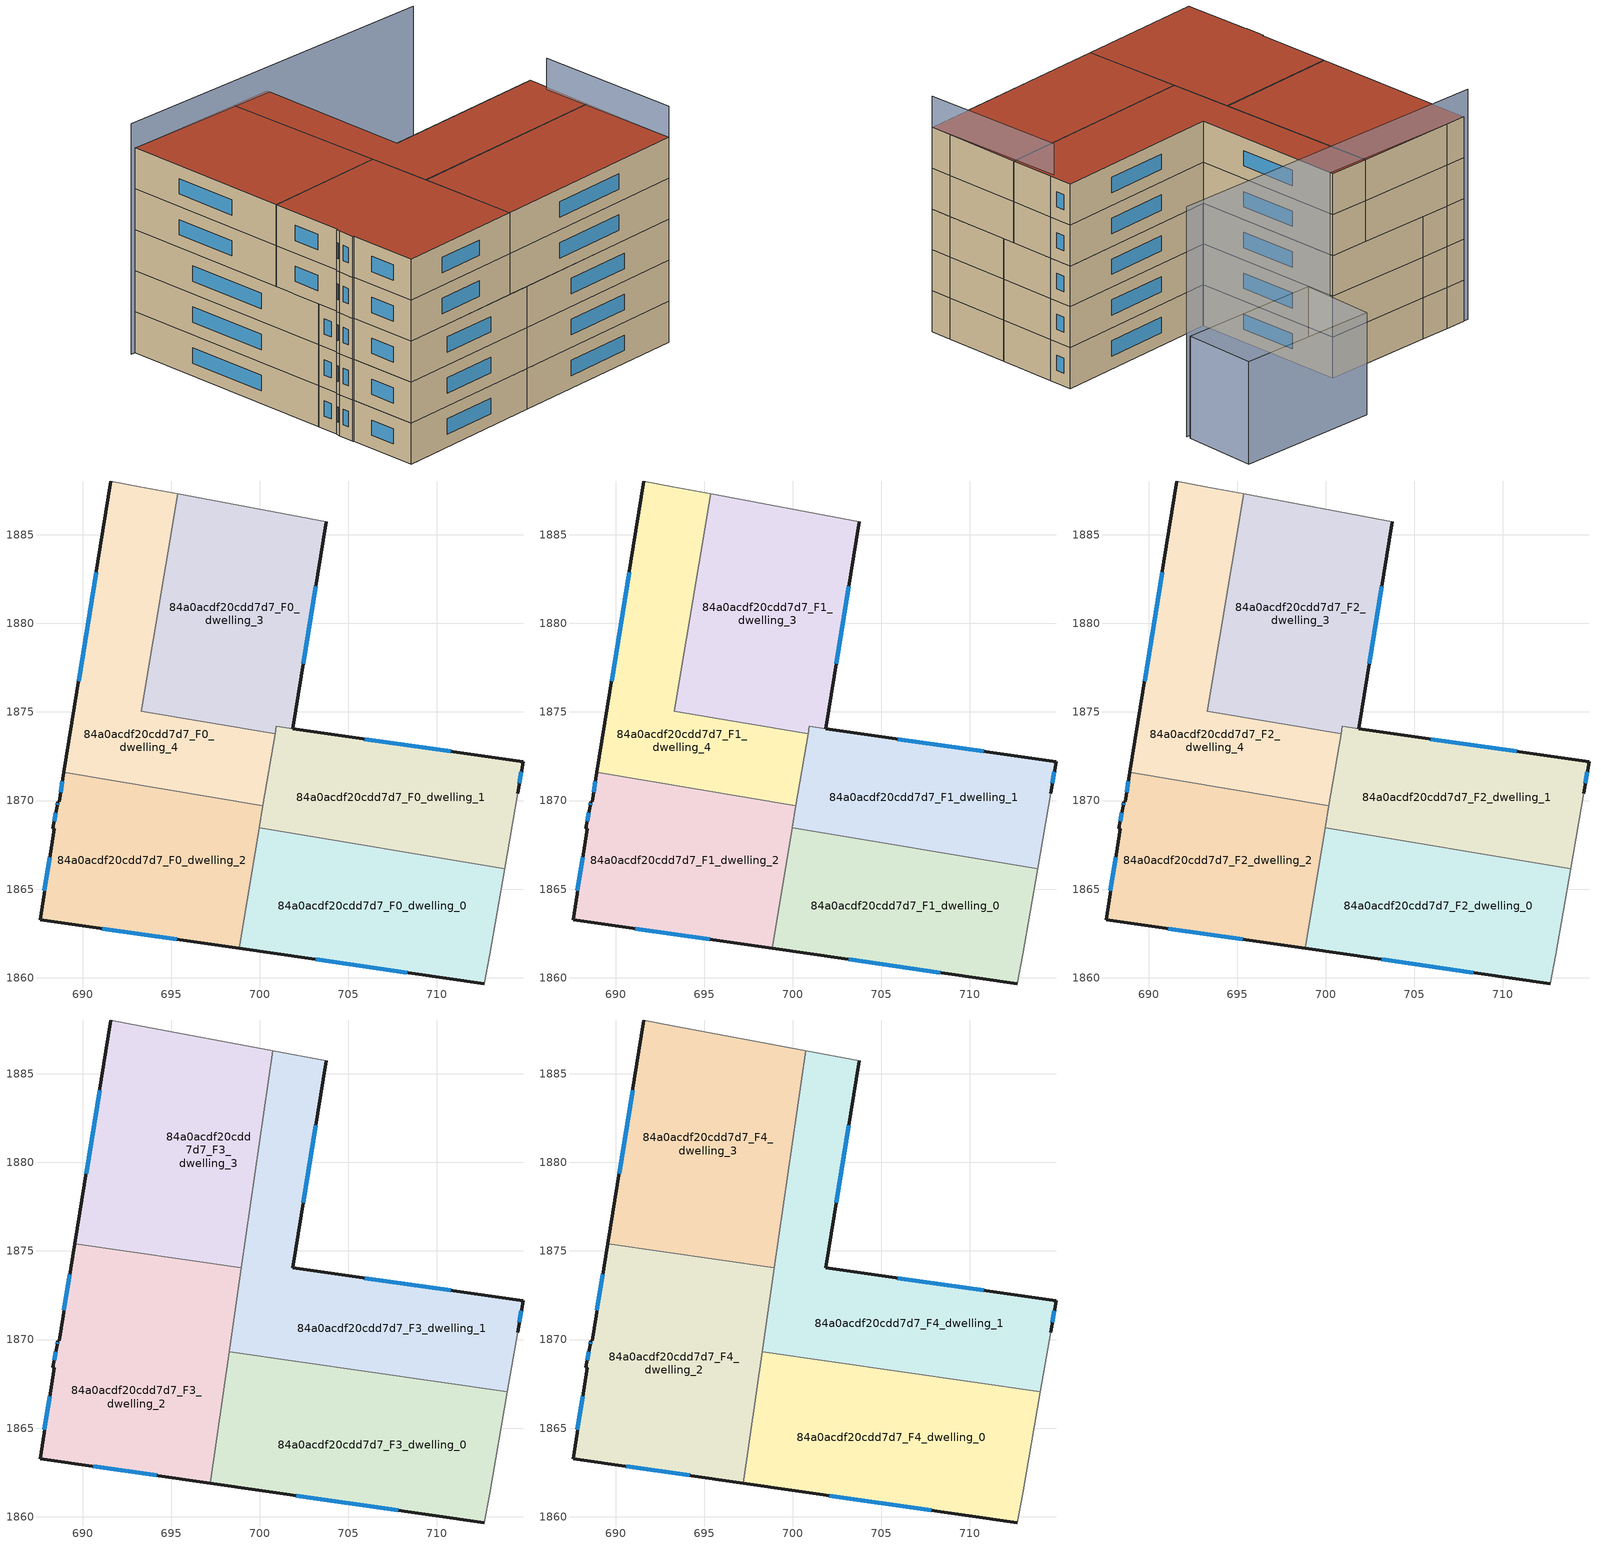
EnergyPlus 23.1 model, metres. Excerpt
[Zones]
84a0acdf20cdd7d7_F0_dwelling_0
 floor ground (EU_floor_Construction): 713.82,1866.15 712.97,1861.31 712.68,1859.66 698.83,1861.66 699.97,1868.47 z0
 wall outside (EU_wall_Construction): 698.83,1861.66 712.68,1859.66 z0:3
 wall to 84a0acdf20cdd7d7_F0_dwelling_1 (EU_wall_Construction): 713.82,1866.15 699.97,1868.47 z0:3
 wall adiabatic (EU_wall_Construction): 712.68,1859.66 712.97,1861.31 713.82,1866.15 z0:3
 wall to 84a0acdf20cdd7d7_F0_dwelling_2 (EU_wall_Construction): 699.97,1868.47 698.83,1861.66 z0:3
 window (EU_Window_Construction): 703.17,1861.04 708.34,1860.29 z0.94:2.06
84a0acdf20cdd7d7_F0_dwelling_1
 floor ground (EU_floor_Construction): 714.86,1872.18 714.56,1870.42 713.82,1866.15 699.97,1868.47 700.93,1874.19 z0
 wall outside (EU_wall_Construction): 714.56,1870.42 714.86,1872.18 701.86,1874.06 z0:3
 wall adiabatic (EU_wall_Construction): 713.82,1866.15 714.56,1870.42 z0:3
 wall to 84a0acdf20cdd7d7_F0_dwelling_4 (EU_wall_Construction): 700.86,1873.78 700.18,1869.72 z0:3
 wall to 84a0acdf20cdd7d7_F0_dwelling_3 (EU_wall_Construction): 701.86,1874.06 700.94,1874.2 / 700.93,1874.19 700.86,1873.78 z0:3
 wall to 84a0acdf20cdd7d7_F0_dwelling_2 (EU_wall_Construction): 700.18,1869.72 699.97,1868.47 z0:3
 window (EU_Window_Construction): 710.79,1872.77 705.94,1873.47 / 714.65,1870.98 714.77,1871.63 z0.94:2.06
84a0acdf20cdd7d7_F0_dwelling_2
 floor ground (EU_floor_Construction): 700.18,1869.72 698.83,1861.66 687.6,1863.29 688.41,1868.42 688.32,1868.45 688.56,1869.7 688.6,1869.93 688.67,1869.93 688.94,1871.6 z0
 wall outside (EU_wall_Construction): 688.94,1871.6 688.67,1869.93 688.6,1869.93 688.56,1869.7 688.32,1868.45 688.41,1868.42 687.6,1863.29 698.83,1861.66 z0:3
 wall to 84a0acdf20cdd7d7_F0_dwelling_4 (EU_wall_Construction): 700.18,1869.72 688.94,1871.6 z0:3
 window (EU_Window_Construction): 688.86,1871.08 688.76,1870.46 / 691.12,1862.78 695.31,1862.17 / 688.16,1866.81 687.85,1864.9 / 688.48,1869.31 688.39,1868.84 / 688.59,1869.86 688.57,1869.77 z0.94:2.06
84a0acdf20cdd7d7_F0_dwelling_3
 floor ground (EU_floor_Construction): 703.77,1885.75 701.86,1874.06 700.93,1874.2 700.86,1873.78 693.33,1875.04 695.38,1887.3 z0
 wall outside (EU_wall_Construction): 701.86,1874.06 703.77,1885.75 z0:3
 wall to 84a0acdf20cdd7d7_F0_dwelling_4 (EU_wall_Construction): 695.38,1887.3 693.33,1875.04 700.86,1873.78 z0:3
 wall adiabatic (EU_wall_Construction): 703.77,1885.75 695.38,1887.3 z0:3
 window (EU_Window_Construction): 702.46,1877.73 703.17,1882.08 z0.94:2.06
84a0acdf20cdd7d7_F0_dwelling_4
 floor ground (EU_floor_Construction): 695.38,1887.3 693.33,1875.04 700.86,1873.78 700.18,1869.72 688.94,1871.6 691.6,1888.02 693.19,1887.71 z0
 wall outside (EU_wall_Construction): 691.6,1888.02 688.94,1871.6 z0:3
 wall adiabatic (EU_wall_Construction): 695.38,1887.3 693.19,1887.71 691.6,1888.02 z0:3
 window (EU_Window_Construction): 690.77,1882.87 689.78,1876.75 z0.94:2.06
84a0acdf20cdd7d7_F1_dwelling_0
 floor to 84a0acdf20cdd7d7_F0_dwelling_0 (EU_floor_Construction): 713.82,1866.15 712.97,1861.31 712.68,1859.66 698.83,1861.66 699.97,1868.47 z3
 wall outside (EU_wall_Construction): 698.83,1861.66 712.68,1859.66 z3:6
 wall to 84a0acdf20cdd7d7_F1_dwelling_1 (EU_wall_Construction): 713.82,1866.15 699.97,1868.47 z3:6
 wall adiabatic (EU_wall_Construction): 712.68,1859.66 712.97,1861.31 713.82,1866.15 z3:6
 wall to 84a0acdf20cdd7d7_F1_dwelling_2 (EU_wall_Construction): 699.97,1868.47 698.83,1861.66 z3:6
 window (EU_Window_Construction): 703.17,1861.04 708.34,1860.29 z3.94:5.06
84a0acdf20cdd7d7_F1_dwelling_1
 floor to 84a0acdf20cdd7d7_F0_dwelling_1 (EU_floor_Construction): 714.86,1872.18 714.56,1870.42 713.82,1866.15 699.97,1868.47 700.93,1874.19 z3
 wall outside (EU_wall_Construction): 714.56,1870.42 714.86,1872.18 701.86,1874.06 z3:6
 wall adiabatic (EU_wall_Construction): 713.82,1866.15 714.56,1870.42 z3:6
 wall to 84a0acdf20cdd7d7_F1_dwelling_4 (EU_wall_Construction): 700.86,1873.78 700.18,1869.72 z3:6
 wall to 84a0acdf20cdd7d7_F1_dwelling_3 (EU_wall_Construction): 701.86,1874.06 700.94,1874.2 / 700.93,1874.19 700.86,1873.78 z3:6
 wall to 84a0acdf20cdd7d7_F1_dwelling_2 (EU_wall_Construction): 700.18,1869.72 699.97,1868.47 z3:6
 window (EU_Window_Construction): 710.79,1872.77 705.94,1873.47 / 714.65,1870.98 714.77,1871.63 z3.94:5.06
84a0acdf20cdd7d7_F1_dwelling_2
 floor to 84a0acdf20cdd7d7_F0_dwelling_2 (EU_floor_Construction): 700.18,1869.72 698.83,1861.66 687.6,1863.29 688.41,1868.42 688.32,1868.45 688.56,1869.7 688.6,1869.93 688.67,1869.93 688.94,1871.6 z3
 wall outside (EU_wall_Construction): 688.94,1871.6 688.67,1869.93 688.6,1869.93 688.56,1869.7 688.32,1868.45 688.41,1868.42 687.6,1863.29 698.83,1861.66 z3:6
 wall to 84a0acdf20cdd7d7_F1_dwelling_4 (EU_wall_Construction): 700.18,1869.72 688.94,1871.6 z3:6
 window (EU_Window_Construction): 688.86,1871.08 688.76,1870.46 / 691.12,1862.78 695.31,1862.17 / 688.16,1866.81 687.85,1864.9 / 688.48,1869.31 688.39,1868.84 / 688.59,1869.86 688.57,1869.77 z3.94:5.06
84a0acdf20cdd7d7_F1_dwelling_3
 floor to 84a0acdf20cdd7d7_F0_dwelling_3 (EU_floor_Construction): 703.77,1885.75 701.86,1874.06 700.93,1874.2 700.86,1873.78 693.33,1875.04 695.38,1887.3 z3
 wall outside (EU_wall_Construction): 701.86,1874.06 703.77,1885.75 z3:6
 wall to 84a0acdf20cdd7d7_F1_dwelling_4 (EU_wall_Construction): 695.38,1887.3 693.33,1875.04 700.86,1873.78 z3:6
 wall adiabatic (EU_wall_Construction): 703.77,1885.75 695.38,1887.3 z3:6
 window (EU_Window_Construction): 702.46,1877.73 703.17,1882.08 z3.94:5.06
84a0acdf20cdd7d7_F1_dwelling_4
 floor to 84a0acdf20cdd7d7_F0_dwelling_4 (EU_floor_Construction): 695.38,1887.3 693.33,1875.04 700.86,1873.78 700.18,1869.72 688.94,1871.6 691.6,1888.02 693.19,1887.71 z3
 wall outside (EU_wall_Construction): 691.6,1888.02 688.94,1871.6 z3:6
 wall adiabatic (EU_wall_Construction): 695.38,1887.3 693.19,1887.71 691.6,1888.02 z3:6
 window (EU_Window_Construction): 690.77,1882.87 689.78,1876.75 z3.94:5.06
84a0acdf20cdd7d7_F2_dwelling_0
 floor to 84a0acdf20cdd7d7_F1_dwelling_0 (EU_floor_Construction): 713.82,1866.15 712.97,1861.31 712.68,1859.66 698.83,1861.66 699.97,1868.47 z6
 wall outside (EU_wall_Construction): 698.83,1861.66 712.68,1859.66 z6:9
 wall to 84a0acdf20cdd7d7_F2_dwelling_1 (EU_wall_Construction): 713.82,1866.15 699.97,1868.47 z6:9
 wall adiabatic (EU_wall_Construction): 712.68,1859.66 712.97,1861.31 713.82,1866.15 z6:9
 wall to 84a0acdf20cdd7d7_F2_dwelling_2 (EU_wall_Construction): 699.97,1868.47 698.83,1861.66 z6:9
 window (EU_Window_Construction): 703.17,1861.04 708.34,1860.29 z6.94:8.06
84a0acdf20cdd7d7_F2_dwelling_1
 floor to 84a0acdf20cdd7d7_F1_dwelling_1 (EU_floor_Construction): 714.86,1872.18 714.56,1870.42 713.82,1866.15 699.97,1868.47 700.93,1874.19 z6
 wall outside (EU_wall_Construction): 714.56,1870.42 714.86,1872.18 701.86,1874.06 z6:9
 wall adiabatic (EU_wall_Construction): 713.82,1866.15 714.56,1870.42 z6:9
 wall to 84a0acdf20cdd7d7_F2_dwelling_4 (EU_wall_Construction): 700.86,1873.78 700.18,1869.72 z6:9
 wall to 84a0acdf20cdd7d7_F2_dwelling_3 (EU_wall_Construction): 701.86,1874.06 700.94,1874.2 / 700.93,1874.19 700.86,1873.78 z6:9
 wall to 84a0acdf20cdd7d7_F2_dwelling_2 (EU_wall_Construction): 700.18,1869.72 699.97,1868.47 z6:9
 window (EU_Window_Construction): 710.79,1872.77 705.94,1873.47 / 714.65,1870.98 714.77,1871.63 z6.94:8.06
84a0acdf20cdd7d7_F2_dwelling_2
 floor to 84a0acdf20cdd7d7_F1_dwelling_2 (EU_floor_Construction): 700.18,1869.72 698.83,1861.66 687.6,1863.29 688.41,1868.42 688.32,1868.45 688.56,1869.7 688.6,1869.93 688.67,1869.93 688.94,1871.6 z6
 wall outside (EU_wall_Construction): 688.94,1871.6 688.67,1869.93 688.6,1869.93 688.56,1869.7 688.32,1868.45 688.41,1868.42 687.6,1863.29 698.83,1861.66 z6:9
 wall to 84a0acdf20cdd7d7_F2_dwelling_4 (EU_wall_Construction): 700.18,1869.72 688.94,1871.6 z6:9
 window (EU_Window_Construction): 688.86,1871.08 688.76,1870.46 / 691.12,1862.78 695.31,1862.17 / 688.16,1866.81 687.85,1864.9 / 688.48,1869.31 688.39,1868.84 / 688.59,1869.86 688.57,1869.77 z6.94:8.06
84a0acdf20cdd7d7_F2_dwelling_3
 floor to 84a0acdf20cdd7d7_F1_dwelling_3 (EU_floor_Construction): 703.77,1885.75 701.86,1874.06 700.93,1874.2 700.86,1873.78 693.33,1875.04 695.38,1887.3 z6
 wall outside (EU_wall_Construction): 701.86,1874.06 703.77,1885.75 z6:9
 wall to 84a0acdf20cdd7d7_F2_dwelling_4 (EU_wall_Construction): 695.38,1887.3 693.33,1875.04 700.86,1873.78 z6:9
 wall adiabatic (EU_wall_Construction): 703.77,1885.75 695.38,1887.3 z6:9
 window (EU_Window_Construction): 702.46,1877.73 703.17,1882.08 z6.94:8.06
 ceiling adiabatic (EU_roof_Construction): 698.97,1874.09 700.73,1886.31 695.38,1887.3 693.33,1875.04 z9
84a0acdf20cdd7d7_F2_dwelling_4
 floor to 84a0acdf20cdd7d7_F1_dwelling_4 (EU_floor_Construction): 695.38,1887.3 693.33,1875.04 700.86,1873.78 700.18,1869.72 688.94,1871.6 691.6,1888.02 693.19,1887.71 z6
 wall outside (EU_wall_Construction): 691.6,1888.02 688.94,1871.6 z6:9
 wall adiabatic (EU_wall_Construction): 695.38,1887.3 693.19,1887.71 691.6,1888.02 z6:9
 window (EU_Window_Construction): 690.77,1882.87 689.78,1876.75 z6.94:8.06
84a0acdf20cdd7d7_F3_dwelling_0
 floor to 84a0acdf20cdd7d7_F2_dwelling_0 (EU_floor_Construction): 713.82,1866.15 712.97,1861.31 712.68,1859.66 698.83,1861.66 699.97,1868.47 z9
 floor to 84a0acdf20cdd7d7_F2_dwelling_2 (EU_floor_Construction): 700.07,1869.07 698.83,1861.66 697.21,1861.9 698.28,1869.33 z9
 floor to 84a0acdf20cdd7d7_F2_dwelling_1 (EU_floor_Construction): 713.97,1867.06 713.82,1866.15 699.97,1868.47 700.07,1869.07 z9
 wall outside (EU_wall_Construction): 697.21,1861.9 712.68,1859.66 z9:12
 wall to 84a0acdf20cdd7d7_F3_dwelling_1 (EU_wall_Construction): 713.97,1867.06 698.28,1869.33 z9:12
 wall adiabatic (EU_wall_Construction): 712.68,1859.66 712.97,1861.31 713.97,1867.06 z9:12
 wall to 84a0acdf20cdd7d7_F3_dwelling_2 (EU_wall_Construction): 698.28,1869.33 697.21,1861.9 z9:12
 window (EU_Window_Construction): 702.06,1861.2 707.83,1860.36 z9.94:11.06
84a0acdf20cdd7d7_F3_dwelling_1
 floor to 84a0acdf20cdd7d7_F2_dwelling_1 (EU_floor_Construction): 714.86,1872.18 714.56,1870.42 713.97,1867.06 700.07,1869.07 700.94,1874.2 z9
 floor to 84a0acdf20cdd7d7_F2_dwelling_3 (EU_floor_Construction): 703.77,1885.75 701.86,1874.06 700.93,1874.2 700.86,1873.78 698.97,1874.09 700.73,1886.31 z9
 floor to 84a0acdf20cdd7d7_F2_dwelling_2 (EU_floor_Construction): 700.18,1869.72 700.07,1869.07 698.28,1869.33 698.38,1870.02 z9
 floor to 84a0acdf20cdd7d7_F2_dwelling_4 (EU_floor_Construction): 700.86,1873.78 700.18,1869.72 698.38,1870.02 698.97,1874.09 z9
 wall outside (EU_wall_Construction): 714.56,1870.42 714.86,1872.18 701.86,1874.06 703.77,1885.75 z9:12
 wall adiabatic (EU_wall_Construction): 713.97,1867.06 714.56,1870.42 / 703.77,1885.75 700.73,1886.31 z9:12
 wall to 84a0acdf20cdd7d7_F3_dwelling_3 (EU_wall_Construction): 700.73,1886.31 698.96,1874.05 z9:12
 wall to 84a0acdf20cdd7d7_F3_dwelling_2 (EU_wall_Construction): 698.96,1874.05 698.28,1869.33 z9:12
 window (EU_Window_Construction): 714.65,1870.98 714.77,1871.63 / 702.46,1877.73 703.17,1882.08 / 710.78,1872.77 705.93,1873.47 z9.94:11.06
84a0acdf20cdd7d7_F3_dwelling_2
 floor to 84a0acdf20cdd7d7_F2_dwelling_2 (EU_floor_Construction): 698.38,1870.02 697.21,1861.9 687.6,1863.29 688.41,1868.42 688.32,1868.45 688.56,1869.7 688.6,1869.93 688.67,1869.93 688.94,1871.6 z9
 floor to 84a0acdf20cdd7d7_F2_dwelling_4 (EU_floor_Construction): 698.96,1874.05 698.38,1870.02 688.94,1871.6 689.56,1875.41 z9
 wall outside (EU_wall_Construction): 689.56,1875.41 688.67,1869.93 688.6,1869.93 688.56,1869.7 688.32,1868.45 688.41,1868.42 687.6,1863.29 697.21,1861.9 z9:12
 wall to 84a0acdf20cdd7d7_F3_dwelling_3 (EU_wall_Construction): 698.96,1874.05 689.56,1875.41 z9:12
 window (EU_Window_Construction): 689.28,1873.69 688.95,1871.65 / 690.61,1862.85 694.2,1862.33 / 688.16,1866.81 687.85,1864.9 / 688.48,1869.31 688.39,1868.84 / 688.59,1869.86 688.57,1869.77 z9.94:11.06
84a0acdf20cdd7d7_F3_dwelling_3
 floor to 84a0acdf20cdd7d7_F2_dwelling_4 (EU_floor_Construction): 695.38,1887.3 693.33,1875.04 698.97,1874.09 698.96,1874.05 689.56,1875.41 691.6,1888.02 693.19,1887.71 z9
 floor adiabatic (EU_floor_Construction): 700.73,1886.31 698.97,1874.09 693.33,1875.04 695.38,1887.3 z9
 wall outside (EU_wall_Construction): 691.6,1888.02 689.56,1875.41 z9:12
 wall adiabatic (EU_wall_Construction): 700.73,1886.31 693.19,1887.71 691.6,1888.02 z9:12
 window (EU_Window_Construction): 690.96,1884.07 690.2,1879.36 z9.94:11.06
84a0acdf20cdd7d7_F4_dwelling_0
 floor to 84a0acdf20cdd7d7_F3_dwelling_0 (EU_floor_Construction): 713.97,1867.06 712.97,1861.31 712.68,1859.66 697.21,1861.9 698.28,1869.33 z12
 wall outside (EU_wall_Construction): 697.21,1861.9 712.68,1859.66 z12:15
 wall to 84a0acdf20cdd7d7_F4_dwelling_1 (EU_wall_Construction): 713.97,1867.06 698.28,1869.33 z12:15
 wall adiabatic (EU_wall_Construction): 712.68,1859.66 712.97,1861.31 713.97,1867.06 z12:15
 wall to 84a0acdf20cdd7d7_F4_dwelling_2 (EU_wall_Construction): 698.28,1869.33 697.21,1861.9 z12:15
 window (EU_Window_Construction): 702.06,1861.2 707.83,1860.36 z12.94:14.06
 roof outside (EU_roof_Construction): 712.68,1859.66 712.97,1861.31 713.97,1867.06 698.28,1869.33 697.21,1861.9 z15
84a0acdf20cdd7d7_F4_dwelling_1
 floor to 84a0acdf20cdd7d7_F3_dwelling_1 (EU_floor_Construction): 703.77,1885.75 701.86,1874.06 714.86,1872.18 714.56,1870.42 713.97,1867.06 698.28,1869.33 700.73,1886.31 z12
 wall outside (EU_wall_Construction): 714.56,1870.42 714.86,1872.18 701.86,1874.06 703.77,1885.75 z12:15
 wall adiabatic (EU_wall_Construction): 713.97,1867.06 714.56,1870.42 / 703.77,1885.75 700.73,1886.31 z12:15
 wall to 84a0acdf20cdd7d7_F4_dwelling_3 (EU_wall_Construction): 700.73,1886.31 698.96,1874.05 z12:15
 wall to 84a0acdf20cdd7d7_F4_dwelling_2 (EU_wall_Construction): 698.96,1874.05 698.28,1869.33 z12:15
 window (EU_Window_Construction): 714.65,1870.98 714.77,1871.63 / 702.46,1877.73 703.17,1882.08 / 710.78,1872.77 705.93,1873.47 z12.94:14.06
 roof outside (EU_roof_Construction): 713.97,1867.06 714.56,1870.42 714.86,1872.18 701.86,1874.06 703.77,1885.75 700.73,1886.31 698.28,1869.33 z15
84a0acdf20cdd7d7_F4_dwelling_2
 floor to 84a0acdf20cdd7d7_F3_dwelling_2 (EU_floor_Construction): 698.96,1874.05 697.21,1861.9 687.6,1863.29 688.41,1868.42 688.32,1868.45 688.56,1869.7 688.6,1869.93 688.67,1869.93 689.56,1875.41 z12
 wall outside (EU_wall_Construction): 689.56,1875.41 688.67,1869.93 688.6,1869.93 688.56,1869.7 688.32,1868.45 688.41,1868.42 687.6,1863.29 697.21,1861.9 z12:15
 wall to 84a0acdf20cdd7d7_F4_dwelling_3 (EU_wall_Construction): 698.96,1874.05 689.56,1875.41 z12:15
 window (EU_Window_Construction): 689.28,1873.69 688.95,1871.65 / 690.61,1862.85 694.2,1862.33 / 688.16,1866.81 687.85,1864.9 / 688.48,1869.31 688.39,1868.84 / 688.59,1869.86 688.57,1869.77 z12.94:14.06
 roof outside (EU_roof_Construction): 697.21,1861.9 698.96,1874.05 689.56,1875.41 688.67,1869.93 688.6,1869.93 688.56,1869.7 688.32,1868.45 688.41,1868.42 687.6,1863.29 z15
84a0acdf20cdd7d7_F4_dwelling_3
 floor to 84a0acdf20cdd7d7_F3_dwelling_3 (EU_floor_Construction): 700.73,1886.31 698.96,1874.05 689.56,1875.41 691.6,1888.02 693.19,1887.71 z12
 wall outside (EU_wall_Construction): 691.6,1888.02 689.56,1875.41 z12:15
 wall adiabatic (EU_wall_Construction): 700.73,1886.31 693.19,1887.71 691.6,1888.02 z12:15
 window (EU_Window_Construction): 690.96,1884.07 690.2,1879.36 z12.94:14.06
 roof outside (EU_roof_Construction): 698.96,1874.05 700.73,1886.31 693.19,1887.71 691.6,1888.02 689.56,1875.41 z15
shading: 712.68,1859.66 714.26,1870.47 z0:17.3; 706.08,1885.32 707.23,1890.76 / 707.23,1890.76 717.9,1888.52 / 717.9,1888.52 716.75,1883.07 / 716.75,1883.07 706.08,1885.32 z0:7.5; 716.71,1882.77 691.24,1888.1 z0:16.9
[Building]
EU S2 Campaign: North Axis=0; Terrain=City; Solar Distribution=FullExterior
[Site:Location]
Vienna: Latitude=48; Longitude=16.5; Time Zone=1; Elevation=183
[SizingPeriod:WeatherFileDays]
AnnualSizingPeriod: Begin Month=1; Begin Day of Month=1; End Month=12; End Day of Month=31; Day of Week for Start Day=Monday; Use Weather File Daylight Saving Period=No; Use Weather File Rain and Snow Indicators=No
[MATERIAL]
EU_InternalMass_Material: Roughness=MediumRough; Thickness=0.1; Conductivity=1; Density=1800; Specific Heat=900; Thermal Absorptance=0.9; Solar Absorptance=0.7; Visible Absorptance=0.7
[MATERIAL:NOMASS] Roughness=MediumRough; Thermal Absorptance=0.9; Solar Absorptance=0.7; Visible Absorptance=0.7
Name | Thermal Resistance
EU_wall_NoMass | 0.914258
EU_roof_NoMass | 0.954009
EU_floor_NoMass | 1.09711
[WINDOWMATERIAL:SIMPLEGLAZINGSYSTEM]
EU_Window_SimpleGlazing: UFactor=2.09642; Solar Heat Gain Coefficient=0.65; Visible Transmittance=0.65
[CONSTRUCTION]
EU_wall_Construction: EU_wall_NoMass
EU_roof_Construction: EU_roof_NoMass
EU_floor_Construction: EU_floor_NoMass
EU_Window_Construction: EU_Window_SimpleGlazing
EU_InternalMass_Construction: EU_InternalMass_Material
[ZONE] Type=1; Multiplier=1; Ceiling Height=autocalculate; Floor Area=autocalculate; Part of Total Floor Area=Yes
Name | Volume
84a0acdf20cdd7d7_F0_dwelling_0; 84a0acdf20cdd7d7_F1_dwelling_0; 84a0acdf20cdd7d7_F2_dwelling_0 | 283.576
84a0acdf20cdd7d7_F3_dwelling_0; 84a0acdf20cdd7d7_F4_dwelling_0 | 354.464
84a0acdf20cdd7d7_F0_dwelling_1; 84a0acdf20cdd7d7_F1_dwelling_1; 84a0acdf20cdd7d7_F2_dwelling_1 | 251.153
84a0acdf20cdd7d7_F3_dwelling_1; 84a0acdf20cdd7d7_F4_dwelling_1 | 354.459
84a0acdf20cdd7d7_F0_dwelling_2; 84a0acdf20cdd7d7_F1_dwelling_2; 84a0acdf20cdd7d7_F2_dwelling_2 | 283.573
84a0acdf20cdd7d7_F3_dwelling_2; 84a0acdf20cdd7d7_F4_dwelling_2 | 354.445
84a0acdf20cdd7d7_F0_dwelling_3; 84a0acdf20cdd7d7_F1_dwelling_3; 84a0acdf20cdd7d7_F2_dwelling_3 | 315.899
84a0acdf20cdd7d7_F3_dwelling_3; 84a0acdf20cdd7d7_F4_dwelling_3 | 354.469
84a0acdf20cdd7d7_F0_dwelling_4; 84a0acdf20cdd7d7_F1_dwelling_4; 84a0acdf20cdd7d7_F2_dwelling_4 | 283.544
[INTERNALMASS] Construction=EU_InternalMass_Construction
Name | Zone or ZoneList | Surface Area
84a0acdf20cdd7d7_F0_dwelling_0_EU_InternalMass | 84a0acdf20cdd7d7_F0_dwelling_0 | 94.5279
84a0acdf20cdd7d7_F0_dwelling_1_EU_InternalMass | 84a0acdf20cdd7d7_F0_dwelling_1 | 83.7564
84a0acdf20cdd7d7_F0_dwelling_2_EU_InternalMass | 84a0acdf20cdd7d7_F0_dwelling_2 | 94.5249
84a0acdf20cdd7d7_F0_dwelling_3_EU_InternalMass | 84a0acdf20cdd7d7_F0_dwelling_3 | 105.299
84a0acdf20cdd7d7_F0_dwelling_4_EU_InternalMass | 84a0acdf20cdd7d7_F0_dwelling_4 | 94.5147
84a0acdf20cdd7d7_F1_dwelling_0_EU_InternalMass | 84a0acdf20cdd7d7_F1_dwelling_0 | 94.5279
84a0acdf20cdd7d7_F1_dwelling_1_EU_InternalMass | 84a0acdf20cdd7d7_F1_dwelling_1 | 83.7564
84a0acdf20cdd7d7_F1_dwelling_2_EU_InternalMass | 84a0acdf20cdd7d7_F1_dwelling_2 | 94.5249
84a0acdf20cdd7d7_F1_dwelling_3_EU_InternalMass | 84a0acdf20cdd7d7_F1_dwelling_3 | 105.299
84a0acdf20cdd7d7_F1_dwelling_4_EU_InternalMass | 84a0acdf20cdd7d7_F1_dwelling_4 | 94.5147
84a0acdf20cdd7d7_F2_dwelling_0_EU_InternalMass | 84a0acdf20cdd7d7_F2_dwelling_0 | 94.5279
84a0acdf20cdd7d7_F2_dwelling_1_EU_InternalMass | 84a0acdf20cdd7d7_F2_dwelling_1 | 83.7564
84a0acdf20cdd7d7_F2_dwelling_2_EU_InternalMass | 84a0acdf20cdd7d7_F2_dwelling_2 | 94.5249
84a0acdf20cdd7d7_F2_dwelling_3_EU_InternalMass | 84a0acdf20cdd7d7_F2_dwelling_3 | 105.299
84a0acdf20cdd7d7_F2_dwelling_4_EU_InternalMass | 84a0acdf20cdd7d7_F2_dwelling_4 | 94.5147
84a0acdf20cdd7d7_F3_dwelling_0_EU_InternalMass | 84a0acdf20cdd7d7_F3_dwelling_0 | 118.155
84a0acdf20cdd7d7_F3_dwelling_1_EU_InternalMass | 84a0acdf20cdd7d7_F3_dwelling_1 | 118.153
84a0acdf20cdd7d7_F3_dwelling_2_EU_InternalMass | 84a0acdf20cdd7d7_F3_dwelling_2 | 118.148
84a0acdf20cdd7d7_F3_dwelling_3_EU_InternalMass | 84a0acdf20cdd7d7_F3_dwelling_3 | 118.157
84a0acdf20cdd7d7_F4_dwelling_0_EU_InternalMass | 84a0acdf20cdd7d7_F4_dwelling_0 | 118.155
84a0acdf20cdd7d7_F4_dwelling_1_EU_InternalMass | 84a0acdf20cdd7d7_F4_dwelling_1 | 118.153
84a0acdf20cdd7d7_F4_dwelling_2_EU_InternalMass | 84a0acdf20cdd7d7_F4_dwelling_2 | 118.148
84a0acdf20cdd7d7_F4_dwelling_3_EU_InternalMass | 84a0acdf20cdd7d7_F4_dwelling_3 | 118.157
[OTHEREQUIPMENT] Fuel Type=Electricity; Design Level Calculation Method=Watts/Area; Power per Zone Floor Area=1; Fraction Latent=0; Fraction Radiant=0; Fraction Lost=0; Carbon Dioxide Generation Rate=0; EndUse Subcategory=EU_Step8_InternalGains
Name | Zone or ZoneList or Space or SpaceList | Schedule
EU_Step8_InternalGain_84a0acdf20cdd7d7_F0_dwelling_0_f000 | 84a0acdf20cdd7d7_F0_dwelling_0 | EU_Step8_GainSchedule_84a0acdf20cdd7d7_F0_dwelling_0_f000
EU_Step8_InternalGain_84a0acdf20cdd7d7_F0_dwelling_1_f000 | 84a0acdf20cdd7d7_F0_dwelling_1 | EU_Step8_GainSchedule_84a0acdf20cdd7d7_F0_dwelling_1_f000
EU_Step8_InternalGain_84a0acdf20cdd7d7_F0_dwelling_2_f000 | 84a0acdf20cdd7d7_F0_dwelling_2 | EU_Step8_GainSchedule_84a0acdf20cdd7d7_F0_dwelling_2_f000
EU_Step8_InternalGain_84a0acdf20cdd7d7_F0_dwelling_3_f000 | 84a0acdf20cdd7d7_F0_dwelling_3 | EU_Step8_GainSchedule_84a0acdf20cdd7d7_F0_dwelling_3_f000
EU_Step8_InternalGain_84a0acdf20cdd7d7_F0_dwelling_4_f000 | 84a0acdf20cdd7d7_F0_dwelling_4 | EU_Step8_GainSchedule_84a0acdf20cdd7d7_F0_dwelling_4_f000
EU_Step8_InternalGain_84a0acdf20cdd7d7_F1_dwelling_0_f000 | 84a0acdf20cdd7d7_F1_dwelling_0 | EU_Step8_GainSchedule_84a0acdf20cdd7d7_F1_dwelling_0_f000
EU_Step8_InternalGain_84a0acdf20cdd7d7_F1_dwelling_1_f000 | 84a0acdf20cdd7d7_F1_dwelling_1 | EU_Step8_GainSchedule_84a0acdf20cdd7d7_F1_dwelling_1_f000
EU_Step8_InternalGain_84a0acdf20cdd7d7_F1_dwelling_2_f000 | 84a0acdf20cdd7d7_F1_dwelling_2 | EU_Step8_GainSchedule_84a0acdf20cdd7d7_F1_dwelling_2_f000
EU_Step8_InternalGain_84a0acdf20cdd7d7_F1_dwelling_3_f000 | 84a0acdf20cdd7d7_F1_dwelling_3 | EU_Step8_GainSchedule_84a0acdf20cdd7d7_F1_dwelling_3_f000
EU_Step8_InternalGain_84a0acdf20cdd7d7_F1_dwelling_4_f000 | 84a0acdf20cdd7d7_F1_dwelling_4 | EU_Step8_GainSchedule_84a0acdf20cdd7d7_F1_dwelling_4_f000
EU_Step8_InternalGain_84a0acdf20cdd7d7_F2_dwelling_0_f000 | 84a0acdf20cdd7d7_F2_dwelling_0 | EU_Step8_GainSchedule_84a0acdf20cdd7d7_F2_dwelling_0_f000
EU_Step8_InternalGain_84a0acdf20cdd7d7_F2_dwelling_1_f000 | 84a0acdf20cdd7d7_F2_dwelling_1 | EU_Step8_GainSchedule_84a0acdf20cdd7d7_F2_dwelling_1_f000
EU_Step8_InternalGain_84a0acdf20cdd7d7_F2_dwelling_2_f000 | 84a0acdf20cdd7d7_F2_dwelling_2 | EU_Step8_GainSchedule_84a0acdf20cdd7d7_F2_dwelling_2_f000
EU_Step8_InternalGain_84a0acdf20cdd7d7_F2_dwelling_3_f000 | 84a0acdf20cdd7d7_F2_dwelling_3 | EU_Step8_GainSchedule_84a0acdf20cdd7d7_F2_dwelling_3_f000
EU_Step8_InternalGain_84a0acdf20cdd7d7_F2_dwelling_4_f000 | 84a0acdf20cdd7d7_F2_dwelling_4 | EU_Step8_GainSchedule_84a0acdf20cdd7d7_F2_dwelling_4_f000
EU_Step8_InternalGain_84a0acdf20cdd7d7_F3_dwelling_0_f000 | 84a0acdf20cdd7d7_F3_dwelling_0 | EU_Step8_GainSchedule_84a0acdf20cdd7d7_F3_dwelling_0_f000
EU_Step8_InternalGain_84a0acdf20cdd7d7_F3_dwelling_1_f000 | 84a0acdf20cdd7d7_F3_dwelling_1 | EU_Step8_GainSchedule_84a0acdf20cdd7d7_F3_dwelling_1_f000
EU_Step8_InternalGain_84a0acdf20cdd7d7_F3_dwelling_2_f000 | 84a0acdf20cdd7d7_F3_dwelling_2 | EU_Step8_GainSchedule_84a0acdf20cdd7d7_F3_dwelling_2_f000
EU_Step8_InternalGain_84a0acdf20cdd7d7_F3_dwelling_3_f000 | 84a0acdf20cdd7d7_F3_dwelling_3 | EU_Step8_GainSchedule_84a0acdf20cdd7d7_F3_dwelling_3_f000
EU_Step8_InternalGain_84a0acdf20cdd7d7_F4_dwelling_0_f000 | 84a0acdf20cdd7d7_F4_dwelling_0 | EU_Step8_GainSchedule_84a0acdf20cdd7d7_F4_dwelling_0_f000
EU_Step8_InternalGain_84a0acdf20cdd7d7_F4_dwelling_1_f000 | 84a0acdf20cdd7d7_F4_dwelling_1 | EU_Step8_GainSchedule_84a0acdf20cdd7d7_F4_dwelling_1_f000
EU_Step8_InternalGain_84a0acdf20cdd7d7_F4_dwelling_2_f000 | 84a0acdf20cdd7d7_F4_dwelling_2 | EU_Step8_GainSchedule_84a0acdf20cdd7d7_F4_dwelling_2_f000
EU_Step8_InternalGain_84a0acdf20cdd7d7_F4_dwelling_3_f000 | 84a0acdf20cdd7d7_F4_dwelling_3 | EU_Step8_GainSchedule_84a0acdf20cdd7d7_F4_dwelling_3_f000
[ZONEVENTILATION:DESIGNFLOWRATE] Schedule=EU_AlwaysOn; Design Flow Rate Calculation Method=AirChanges/Hour; Air Changes per Hour=0.546891; Ventilation Type=Natural; Fan Pressure Rise=0; Fan Total Efficiency=1; Constant Term Coefficient=1; Temperature Term Coefficient=0; Velocity Term Coefficient=0; Velocity Squared Term Coefficient=0; Minimum Indoor Temperature=-100; Maximum Indoor Temperature=100; Delta Temperature=-100; Minimum Outdoor Temperature=-100; Maximum Outdoor Temperature=100; Maximum Wind Speed=40
Name | Zone or ZoneList or Space or SpaceList
EU_ConstantAir_84a0acdf20cdd7d7_F0_dwelling_0 | 84a0acdf20cdd7d7_F0_dwelling_0
EU_ConstantAir_84a0acdf20cdd7d7_F0_dwelling_1 | 84a0acdf20cdd7d7_F0_dwelling_1
EU_ConstantAir_84a0acdf20cdd7d7_F0_dwelling_2 | 84a0acdf20cdd7d7_F0_dwelling_2
EU_ConstantAir_84a0acdf20cdd7d7_F0_dwelling_3 | 84a0acdf20cdd7d7_F0_dwelling_3
EU_ConstantAir_84a0acdf20cdd7d7_F0_dwelling_4 | 84a0acdf20cdd7d7_F0_dwelling_4
EU_ConstantAir_84a0acdf20cdd7d7_F1_dwelling_0 | 84a0acdf20cdd7d7_F1_dwelling_0
EU_ConstantAir_84a0acdf20cdd7d7_F1_dwelling_1 | 84a0acdf20cdd7d7_F1_dwelling_1
EU_ConstantAir_84a0acdf20cdd7d7_F1_dwelling_2 | 84a0acdf20cdd7d7_F1_dwelling_2
EU_ConstantAir_84a0acdf20cdd7d7_F1_dwelling_3 | 84a0acdf20cdd7d7_F1_dwelling_3
EU_ConstantAir_84a0acdf20cdd7d7_F1_dwelling_4 | 84a0acdf20cdd7d7_F1_dwelling_4
EU_ConstantAir_84a0acdf20cdd7d7_F2_dwelling_0 | 84a0acdf20cdd7d7_F2_dwelling_0
EU_ConstantAir_84a0acdf20cdd7d7_F2_dwelling_1 | 84a0acdf20cdd7d7_F2_dwelling_1
EU_ConstantAir_84a0acdf20cdd7d7_F2_dwelling_2 | 84a0acdf20cdd7d7_F2_dwelling_2
EU_ConstantAir_84a0acdf20cdd7d7_F2_dwelling_3 | 84a0acdf20cdd7d7_F2_dwelling_3
EU_ConstantAir_84a0acdf20cdd7d7_F2_dwelling_4 | 84a0acdf20cdd7d7_F2_dwelling_4
EU_ConstantAir_84a0acdf20cdd7d7_F3_dwelling_0 | 84a0acdf20cdd7d7_F3_dwelling_0
EU_ConstantAir_84a0acdf20cdd7d7_F3_dwelling_1 | 84a0acdf20cdd7d7_F3_dwelling_1
EU_ConstantAir_84a0acdf20cdd7d7_F3_dwelling_2 | 84a0acdf20cdd7d7_F3_dwelling_2
EU_ConstantAir_84a0acdf20cdd7d7_F3_dwelling_3 | 84a0acdf20cdd7d7_F3_dwelling_3
EU_ConstantAir_84a0acdf20cdd7d7_F4_dwelling_0 | 84a0acdf20cdd7d7_F4_dwelling_0
EU_ConstantAir_84a0acdf20cdd7d7_F4_dwelling_1 | 84a0acdf20cdd7d7_F4_dwelling_1
EU_ConstantAir_84a0acdf20cdd7d7_F4_dwelling_2 | 84a0acdf20cdd7d7_F4_dwelling_2
EU_ConstantAir_84a0acdf20cdd7d7_F4_dwelling_3 | 84a0acdf20cdd7d7_F4_dwelling_3
[HVACTEMPLATE:THERMOSTAT] Constant Heating Setpoint=20; Constant Cooling Setpoint=50
EU_HeatOnly_84a0acdf20cdd7d7_F0_dwelling_0; EU_HeatOnly_84a0acdf20cdd7d7_F0_dwelling_1; EU_HeatOnly_84a0acdf20cdd7d7_F0_dwelling_2; EU_HeatOnly_84a0acdf20cdd7d7_F0_dwelling_3; EU_HeatOnly_84a0acdf20cdd7d7_F0_dwelling_4; EU_HeatOnly_84a0acdf20cdd7d7_F1_dwelling_0; EU_HeatOnly_84a0acdf20cdd7d7_F1_dwelling_1; EU_HeatOnly_84a0acdf20cdd7d7_F1_dwelling_2; EU_HeatOnly_84a0acdf20cdd7d7_F1_dwelling_3; EU_HeatOnly_84a0acdf20cdd7d7_F1_dwelling_4; EU_HeatOnly_84a0acdf20cdd7d7_F2_dwelling_0; EU_HeatOnly_84a0acdf20cdd7d7_F2_dwelling_1; EU_HeatOnly_84a0acdf20cdd7d7_F2_dwelling_2; EU_HeatOnly_84a0acdf20cdd7d7_F2_dwelling_3; EU_HeatOnly_84a0acdf20cdd7d7_F2_dwelling_4; EU_HeatOnly_84a0acdf20cdd7d7_F3_dwelling_0; EU_HeatOnly_84a0acdf20cdd7d7_F3_dwelling_1; EU_HeatOnly_84a0acdf20cdd7d7_F3_dwelling_2; EU_HeatOnly_84a0acdf20cdd7d7_F3_dwelling_3; EU_HeatOnly_84a0acdf20cdd7d7_F4_dwelling_0; EU_HeatOnly_84a0acdf20cdd7d7_F4_dwelling_1; EU_HeatOnly_84a0acdf20cdd7d7_F4_dwelling_2; EU_HeatOnly_84a0acdf20cdd7d7_F4_dwelling_3
[HVACTEMPLATE:ZONE:IDEALLOADSAIRSYSTEM] System Availability Schedule=EU_AlwaysOn; Maximum Heating Supply Air Temperature=50; Minimum Cooling Supply Air Temperature=13; Maximum Heating Supply Air Humidity Ratio=0.0156; Minimum Cooling Supply Air Humidity Ratio=0.0077; Heating Limit=NoLimit; Cooling Limit=NoLimit; Heating Availability Schedule=EU_AlwaysOn; Cooling Availability Schedule=EU_CoolingOff; Dehumidification Control Type=ConstantSensibleHeatRatio; Cooling Sensible Heat Ratio=0.7; Dehumidification Setpoint=60; Humidification Control Type=None; Humidification Setpoint=30; Outdoor Air Method=None; Outdoor Air Flow Rate per Person=0.00944; Outdoor Air Flow Rate per Zone Floor Area=0; Outdoor Air Flow Rate per Zone=0; Demand Controlled Ventilation Type=None; Outdoor Air Economizer Type=NoEconomizer; Heat Recovery Type=None; Sensible Heat Recovery Effectiveness=0.7; Latent Heat Recovery Effectiveness=0.65
Name | Template Thermostat
84a0acdf20cdd7d7_F0_dwelling_0 | EU_HeatOnly_84a0acdf20cdd7d7_F0_dwelling_0
84a0acdf20cdd7d7_F0_dwelling_1 | EU_HeatOnly_84a0acdf20cdd7d7_F0_dwelling_1
84a0acdf20cdd7d7_F0_dwelling_2 | EU_HeatOnly_84a0acdf20cdd7d7_F0_dwelling_2
84a0acdf20cdd7d7_F0_dwelling_3 | EU_HeatOnly_84a0acdf20cdd7d7_F0_dwelling_3
84a0acdf20cdd7d7_F0_dwelling_4 | EU_HeatOnly_84a0acdf20cdd7d7_F0_dwelling_4
84a0acdf20cdd7d7_F1_dwelling_0 | EU_HeatOnly_84a0acdf20cdd7d7_F1_dwelling_0
84a0acdf20cdd7d7_F1_dwelling_1 | EU_HeatOnly_84a0acdf20cdd7d7_F1_dwelling_1
84a0acdf20cdd7d7_F1_dwelling_2 | EU_HeatOnly_84a0acdf20cdd7d7_F1_dwelling_2
84a0acdf20cdd7d7_F1_dwelling_3 | EU_HeatOnly_84a0acdf20cdd7d7_F1_dwelling_3
84a0acdf20cdd7d7_F1_dwelling_4 | EU_HeatOnly_84a0acdf20cdd7d7_F1_dwelling_4
84a0acdf20cdd7d7_F2_dwelling_0 | EU_HeatOnly_84a0acdf20cdd7d7_F2_dwelling_0
84a0acdf20cdd7d7_F2_dwelling_1 | EU_HeatOnly_84a0acdf20cdd7d7_F2_dwelling_1
84a0acdf20cdd7d7_F2_dwelling_2 | EU_HeatOnly_84a0acdf20cdd7d7_F2_dwelling_2
84a0acdf20cdd7d7_F2_dwelling_3 | EU_HeatOnly_84a0acdf20cdd7d7_F2_dwelling_3
84a0acdf20cdd7d7_F2_dwelling_4 | EU_HeatOnly_84a0acdf20cdd7d7_F2_dwelling_4
84a0acdf20cdd7d7_F3_dwelling_0 | EU_HeatOnly_84a0acdf20cdd7d7_F3_dwelling_0
84a0acdf20cdd7d7_F3_dwelling_1 | EU_HeatOnly_84a0acdf20cdd7d7_F3_dwelling_1
84a0acdf20cdd7d7_F3_dwelling_2 | EU_HeatOnly_84a0acdf20cdd7d7_F3_dwelling_2
84a0acdf20cdd7d7_F3_dwelling_3 | EU_HeatOnly_84a0acdf20cdd7d7_F3_dwelling_3
84a0acdf20cdd7d7_F4_dwelling_0 | EU_HeatOnly_84a0acdf20cdd7d7_F4_dwelling_0
84a0acdf20cdd7d7_F4_dwelling_1 | EU_HeatOnly_84a0acdf20cdd7d7_F4_dwelling_1
84a0acdf20cdd7d7_F4_dwelling_2 | EU_HeatOnly_84a0acdf20cdd7d7_F4_dwelling_2
84a0acdf20cdd7d7_F4_dwelling_3 | EU_HeatOnly_84a0acdf20cdd7d7_F4_dwelling_3
[SIZING:ZONE] Zone Cooling Design Supply Air Temperature Input Method=SupplyAirTemperature; Zone Cooling Design Supply Air Temperature=13; Zone Heating Design Supply Air Temperature Input Method=SupplyAirTemperature; Zone Heating Design Supply Air Temperature=50; Zone Cooling Design Supply Air Humidity Ratio=0.008; Zone Heating Design Supply Air Humidity Ratio=0.008; Cooling Design Air Flow Method=DesignDay; Cooling Design Air Flow Rate=0; Cooling Minimum Air Flow per Zone Floor Area=0.000762; Cooling Minimum Air Flow=0; Cooling Minimum Air Flow Fraction=0.2; Heating Design Air Flow Method=DesignDay; Heating Design Air Flow Rate=0; Heating Maximum Air Flow per Zone Floor Area=0.002032; Heating Maximum Air Flow=0.141576; Heating Maximum Air Flow Fraction=0.3; Account for Dedicated Outdoor Air System=No; Dedicated Outdoor Air System Control Strategy=NeutralSupplyAir; Dedicated Outdoor Air Low Setpoint Temperature for Design=autosize; Dedicated Outdoor Air High Setpoint Temperature for Design=autosize; Zone Load Sizing Method=Sensible Load Only No Latent Load; Zone Latent Cooling Design Supply Air Humidity Ratio Input Method=HumidityRatioDifference; Zone Cooling Design Supply Air Humidity Ratio Difference=0.005; Zone Latent Heating Design Supply Air Humidity Ratio Input Method=HumidityRatioDifference; Zone Humidification Design Supply Air Humidity Ratio Difference=0.005
84a0acdf20cdd7d7_F0_dwelling_0; 84a0acdf20cdd7d7_F0_dwelling_1; 84a0acdf20cdd7d7_F0_dwelling_2; 84a0acdf20cdd7d7_F0_dwelling_3; 84a0acdf20cdd7d7_F0_dwelling_4; 84a0acdf20cdd7d7_F1_dwelling_0; 84a0acdf20cdd7d7_F1_dwelling_1; 84a0acdf20cdd7d7_F1_dwelling_2; 84a0acdf20cdd7d7_F1_dwelling_3; 84a0acdf20cdd7d7_F1_dwelling_4; 84a0acdf20cdd7d7_F2_dwelling_0; 84a0acdf20cdd7d7_F2_dwelling_1; 84a0acdf20cdd7d7_F2_dwelling_2; 84a0acdf20cdd7d7_F2_dwelling_3; 84a0acdf20cdd7d7_F2_dwelling_4; 84a0acdf20cdd7d7_F3_dwelling_0; 84a0acdf20cdd7d7_F3_dwelling_1; 84a0acdf20cdd7d7_F3_dwelling_2; 84a0acdf20cdd7d7_F3_dwelling_3; 84a0acdf20cdd7d7_F4_dwelling_0; 84a0acdf20cdd7d7_F4_dwelling_1; 84a0acdf20cdd7d7_F4_dwelling_2; 84a0acdf20cdd7d7_F4_dwelling_3
[SCHEDULE:CONSTANT]
Name | Hourly Value
EU_AlwaysOn | 1
EU_CoolingOff | 0
[SCHEDULE:FILE] Column Number=1; Rows to Skip at Top=0; Number of Hours of Data=8760; Column Separator=Comma; Interpolate to Timestep=No; Minutes per Item=60; Adjust Schedule for Daylight Savings=Yes
Name | File
EU_Step8_GainSchedule_84a0acdf20cdd7d7_F0_dwelling_0_f000 | ../../schedules/84a0acdf20cdd7d7/84a0acdf20cdd7d7_F0_dwelling_0_f000_gain.csv
EU_Step8_GainSchedule_84a0acdf20cdd7d7_F0_dwelling_1_f000 | ../../schedules/84a0acdf20cdd7d7/84a0acdf20cdd7d7_F0_dwelling_1_f000_gain.csv
EU_Step8_GainSchedule_84a0acdf20cdd7d7_F0_dwelling_2_f000 | ../../schedules/84a0acdf20cdd7d7/84a0acdf20cdd7d7_F0_dwelling_2_f000_gain.csv
EU_Step8_GainSchedule_84a0acdf20cdd7d7_F0_dwelling_3_f000 | ../../schedules/84a0acdf20cdd7d7/84a0acdf20cdd7d7_F0_dwelling_3_f000_gain.csv
EU_Step8_GainSchedule_84a0acdf20cdd7d7_F0_dwelling_4_f000 | ../../schedules/84a0acdf20cdd7d7/84a0acdf20cdd7d7_F0_dwelling_4_f000_gain.csv
EU_Step8_GainSchedule_84a0acdf20cdd7d7_F1_dwelling_0_f000 | ../../schedules/84a0acdf20cdd7d7/84a0acdf20cdd7d7_F1_dwelling_0_f000_gain.csv
EU_Step8_GainSchedule_84a0acdf20cdd7d7_F1_dwelling_1_f000 | ../../schedules/84a0acdf20cdd7d7/84a0acdf20cdd7d7_F1_dwelling_1_f000_gain.csv
EU_Step8_GainSchedule_84a0acdf20cdd7d7_F1_dwelling_2_f000 | ../../schedules/84a0acdf20cdd7d7/84a0acdf20cdd7d7_F1_dwelling_2_f000_gain.csv
EU_Step8_GainSchedule_84a0acdf20cdd7d7_F1_dwelling_3_f000 | ../../schedules/84a0acdf20cdd7d7/84a0acdf20cdd7d7_F1_dwelling_3_f000_gain.csv
EU_Step8_GainSchedule_84a0acdf20cdd7d7_F1_dwelling_4_f000 | ../../schedules/84a0acdf20cdd7d7/84a0acdf20cdd7d7_F1_dwelling_4_f000_gain.csv
EU_Step8_GainSchedule_84a0acdf20cdd7d7_F2_dwelling_0_f000 | ../../schedules/84a0acdf20cdd7d7/84a0acdf20cdd7d7_F2_dwelling_0_f000_gain.csv
EU_Step8_GainSchedule_84a0acdf20cdd7d7_F2_dwelling_1_f000 | ../../schedules/84a0acdf20cdd7d7/84a0acdf20cdd7d7_F2_dwelling_1_f000_gain.csv
EU_Step8_GainSchedule_84a0acdf20cdd7d7_F2_dwelling_2_f000 | ../../schedules/84a0acdf20cdd7d7/84a0acdf20cdd7d7_F2_dwelling_2_f000_gain.csv
EU_Step8_GainSchedule_84a0acdf20cdd7d7_F2_dwelling_3_f000 | ../../schedules/84a0acdf20cdd7d7/84a0acdf20cdd7d7_F2_dwelling_3_f000_gain.csv
EU_Step8_GainSchedule_84a0acdf20cdd7d7_F2_dwelling_4_f000 | ../../schedules/84a0acdf20cdd7d7/84a0acdf20cdd7d7_F2_dwelling_4_f000_gain.csv
EU_Step8_GainSchedule_84a0acdf20cdd7d7_F3_dwelling_0_f000 | ../../schedules/84a0acdf20cdd7d7/84a0acdf20cdd7d7_F3_dwelling_0_f000_gain.csv
EU_Step8_GainSchedule_84a0acdf20cdd7d7_F3_dwelling_1_f000 | ../../schedules/84a0acdf20cdd7d7/84a0acdf20cdd7d7_F3_dwelling_1_f000_gain.csv
EU_Step8_GainSchedule_84a0acdf20cdd7d7_F3_dwelling_2_f000 | ../../schedules/84a0acdf20cdd7d7/84a0acdf20cdd7d7_F3_dwelling_2_f000_gain.csv
EU_Step8_GainSchedule_84a0acdf20cdd7d7_F3_dwelling_3_f000 | ../../schedules/84a0acdf20cdd7d7/84a0acdf20cdd7d7_F3_dwelling_3_f000_gain.csv
EU_Step8_GainSchedule_84a0acdf20cdd7d7_F4_dwelling_0_f000 | ../../schedules/84a0acdf20cdd7d7/84a0acdf20cdd7d7_F4_dwelling_0_f000_gain.csv
EU_Step8_GainSchedule_84a0acdf20cdd7d7_F4_dwelling_1_f000 | ../../schedules/84a0acdf20cdd7d7/84a0acdf20cdd7d7_F4_dwelling_1_f000_gain.csv
EU_Step8_GainSchedule_84a0acdf20cdd7d7_F4_dwelling_2_f000 | ../../schedules/84a0acdf20cdd7d7/84a0acdf20cdd7d7_F4_dwelling_2_f000_gain.csv
EU_Step8_GainSchedule_84a0acdf20cdd7d7_F4_dwelling_3_f000 | ../../schedules/84a0acdf20cdd7d7/84a0acdf20cdd7d7_F4_dwelling_3_f000_gain.csv
